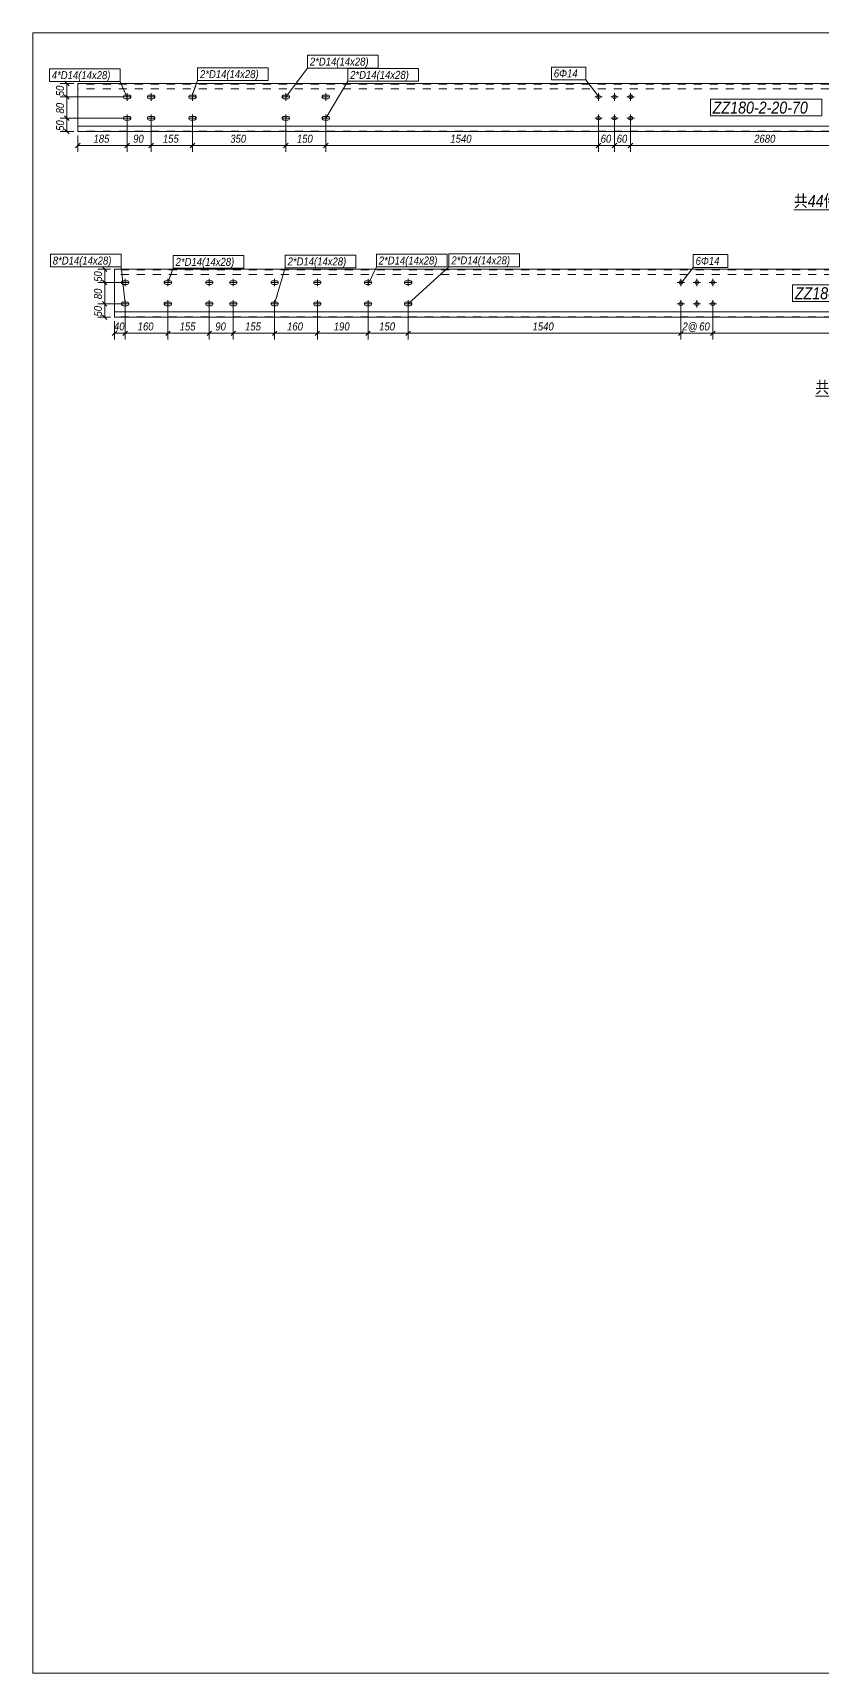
# Model space of a CAD drawing. Header units: millimetres. Extents: x 181 to 4047, y 165 to 2266.
# Drawn here: x 2317.3 to 2514.6, y 164.5 to 574.5 of the extents above; entities that cross this region are included whole.
import ezdxf

# ---------------------------------------------------------------- set-up
doc = ezdxf.new("R2010")
doc.units = ezdxf.units.MM
doc.linetypes.add('XKITLINE00', pattern=[0])
doc.linetypes.add('XKITLINE02', pattern=[4, 2, -2])
for name, color, linetype, lineweight in [('Bolt', 7, 'Continuous', 0), ('BoltMark', 3, 'Continuous', 0), ('DrawingSheet', 5, 'Continuous', 0), ('OtherObjectType', 1, 'Continuous', 0), ('Part', 2, 'Continuous', 0), ('PartMark', 3, 'Continuous', 0), ('Z-DIMENSIONS', 1, 'Continuous', 0)]:
    doc.layers.add(name, color=color, linetype=linetype, lineweight=lineweight)
doc.styles.add('Arial Italic', font='ariali.ttf')

msp = doc.modelspace()

# ---------------------------------------------------------------- linework, layer by layer
at = {"layer": 'Bolt', "color": 3, "linetype": 'XKITLINE00', "lineweight": 0}
for p, q in [((2340.01, 558.67), (2339.97, 558.49)), ((2339.97, 558.49), (2339.97, 558.49)), ((2339.97, 558.49), (2340.01, 558.31)), ((2341.84, 558.49), (2339.97, 558.49)), ((2340.11, 558.82), (2340.01, 558.67)), ((2340.01, 558.31), (2340.11, 558.16)), ((2340.26, 558.92), (2340.11, 558.82)), ((2340.11, 558.16), (2340.26, 558.06)), ((2340.44, 558.95), (2340.26, 558.92)), ((2340.26, 558.06), (2340.44, 558.02)), ((2341.37, 558.95), (2340.44, 558.95)), ((2340.44, 558.02), (2341.37, 558.02)), ((2340.9, 559.42), (2340.9, 557.55)), ((2341.55, 558.92), (2341.37, 558.95)), ((2341.37, 558.02), (2341.55, 558.06)), ((2341.7, 558.82), (2341.55, 558.92)), ((2341.55, 558.06), (2341.7, 558.16)), ((2341.8, 558.67), (2341.7, 558.82)), ((2341.7, 558.16), (2341.8, 558.31)), ((2341.84, 558.49), (2341.8, 558.67)), ((2341.8, 558.31), (2341.84, 558.49)), ((2341.84, 558.49), (2341.84, 558.49)), ((2346.01, 558.67), (2345.97, 558.49)), ((2345.97, 558.49), (2345.97, 558.49)), ((2345.97, 558.49), (2346.01, 558.31)), ((2347.84, 558.49), (2345.97, 558.49)), ((2346.11, 558.82), (2346.01, 558.67)), ((2346.01, 558.31), (2346.11, 558.16)), ((2346.26, 558.92), (2346.11, 558.82)), ((2346.11, 558.16), (2346.26, 558.06)), ((2346.44, 558.95), (2346.26, 558.92)), ((2346.26, 558.06), (2346.44, 558.02)), ((2347.37, 558.95), (2346.44, 558.95)), ((2346.44, 558.02), (2347.37, 558.02)), ((2346.9, 559.42), (2346.9, 557.55)), ((2347.55, 558.92), (2347.37, 558.95)), ((2347.37, 558.02), (2347.55, 558.06)), ((2347.7, 558.82), (2347.55, 558.92)), ((2347.55, 558.06), (2347.7, 558.16)), ((2347.8, 558.67), (2347.7, 558.82)), ((2347.7, 558.16), (2347.8, 558.31)), ((2347.84, 558.49), (2347.8, 558.67)), ((2347.8, 558.31), (2347.84, 558.49)), ((2347.84, 558.49), (2347.84, 558.49)), ((2356.34, 558.67), (2356.3, 558.49)), ((2356.3, 558.49), (2356.3, 558.49)), ((2356.3, 558.49), (2356.34, 558.31)), ((2356.3, 558.49), (2358.17, 558.49)), ((2356.44, 558.82), (2356.34, 558.67)), ((2356.34, 558.31), (2356.44, 558.16)), ((2356.59, 558.92), (2356.44, 558.82)), ((2356.44, 558.16), (2356.59, 558.06)), ((2356.77, 558.95), (2356.59, 558.92)), ((2356.59, 558.06), (2356.77, 558.02)), ((2357.7, 558.95), (2356.77, 558.95)), ((2356.77, 558.02), (2357.7, 558.02)), ((2357.24, 557.55), (2357.24, 559.42)), ((2357.88, 558.92), (2357.7, 558.95)), ((2357.7, 558.02), (2357.88, 558.06)), ((2358.03, 558.82), (2357.88, 558.92)), ((2357.88, 558.06), (2358.03, 558.16)), ((2358.13, 558.67), (2358.03, 558.82)), ((2358.03, 558.16), (2358.13, 558.31)), ((2358.17, 558.49), (2358.13, 558.67)), ((2358.13, 558.31), (2358.17, 558.49)), ((2358.17, 558.49), (2358.17, 558.49)), ((2379.67, 558.67), (2379.64, 558.49)), ((2379.64, 558.49), (2379.64, 558.49)), ((2379.64, 558.49), (2379.67, 558.31)), ((2379.64, 558.49), (2381.5, 558.49)), ((2379.77, 558.82), (2379.67, 558.67)), ((2379.67, 558.31), (2379.77, 558.16)), ((2379.92, 558.92), (2379.77, 558.82)), ((2379.77, 558.16), (2379.92, 558.06)), ((2380.1, 558.95), (2379.92, 558.92)), ((2379.92, 558.06), (2380.1, 558.02)), ((2381.04, 558.95), (2380.1, 558.95)), ((2380.1, 558.02), (2381.04, 558.02)), ((2380.57, 557.55), (2380.57, 559.42)), ((2381.21, 558.92), (2381.04, 558.95)), ((2381.04, 558.02), (2381.21, 558.06)), ((2381.37, 558.82), (2381.21, 558.92)), ((2381.21, 558.06), (2381.37, 558.16)), ((2381.47, 558.67), (2381.37, 558.82)), ((2381.37, 558.16), (2381.47, 558.31)), ((2381.5, 558.49), (2381.47, 558.67)), ((2381.47, 558.31), (2381.5, 558.49)), ((2381.5, 558.49), (2381.5, 558.49)), ((2389.67, 558.67), (2389.64, 558.49)), ((2389.64, 558.49), (2389.64, 558.49)), ((2389.64, 558.49), (2389.67, 558.31)), ((2389.64, 558.49), (2391.5, 558.49)), ((2389.77, 558.82), (2389.67, 558.67)), ((2389.67, 558.31), (2389.77, 558.16)), ((2389.92, 558.92), (2389.77, 558.82)), ((2389.77, 558.16), (2389.92, 558.06)), ((2390.1, 558.95), (2389.92, 558.92)), ((2389.92, 558.06), (2390.1, 558.02)), ((2391.04, 558.95), (2390.1, 558.95)), ((2390.1, 558.02), (2391.04, 558.02)), ((2390.57, 557.55), (2390.57, 559.42)), ((2391.21, 558.92), (2391.04, 558.95)), ((2391.04, 558.02), (2391.21, 558.06)), ((2391.37, 558.82), (2391.21, 558.92)), ((2391.21, 558.06), (2391.37, 558.16)), ((2391.47, 558.67), (2391.37, 558.82)), ((2391.37, 558.16), (2391.47, 558.31)), ((2391.5, 558.49), (2391.47, 558.67)), ((2391.47, 558.31), (2391.5, 558.49)), ((2391.5, 558.49), (2391.5, 558.49)), ((2459.63, 558.49), (2457.77, 558.49)), ((2458.7, 557.55), (2458.7, 559.42)), ((2463.63, 558.49), (2461.77, 558.49)), ((2462.7, 557.55), (2462.7, 559.42)), ((2467.63, 558.49), (2465.77, 558.49)), ((2466.7, 557.55), (2466.7, 559.42)), ((2340.26, 553.58), (2340.11, 553.48)), ((2340.44, 553.62), (2340.26, 553.58)), ((2341.37, 553.62), (2340.44, 553.62)), ((2340.9, 554.09), (2340.9, 552.22)), ((2341.55, 553.58), (2341.37, 553.62)), ((2341.7, 553.48), (2341.55, 553.58)), ((2346.26, 553.58), (2346.11, 553.48)), ((2346.44, 553.62), (2346.26, 553.58)), ((2347.37, 553.62), (2346.44, 553.62)), ((2346.9, 554.09), (2346.9, 552.22)), ((2347.55, 553.58), (2347.37, 553.62)), ((2347.7, 553.48), (2347.55, 553.58)), ((2356.59, 553.58), (2356.44, 553.48)), ((2356.77, 553.62), (2356.59, 553.58)), ((2357.7, 553.62), (2356.77, 553.62)), ((2357.24, 552.22), (2357.24, 554.09)), ((2357.88, 553.58), (2357.7, 553.62)), ((2358.03, 553.48), (2357.88, 553.58)), ((2379.92, 553.58), (2379.77, 553.48)), ((2380.1, 553.62), (2379.92, 553.58)), ((2381.04, 553.62), (2380.1, 553.62)), ((2380.57, 552.22), (2380.57, 554.09)), ((2381.21, 553.58), (2381.04, 553.62)), ((2381.37, 553.48), (2381.21, 553.58)), ((2389.92, 553.58), (2389.77, 553.48)), ((2390.1, 553.62), (2389.92, 553.58)), ((2391.04, 553.62), (2390.1, 553.62)), ((2390.57, 554.09), (2390.57, 552.22)), ((2391.21, 553.58), (2391.04, 553.62)), ((2391.37, 553.48), (2391.21, 553.58)), ((2458.7, 552.22), (2458.7, 554.09)), ((2462.7, 552.22), (2462.7, 554.09)), ((2466.7, 552.22), (2466.7, 554.09)), ((2340.01, 553.33), (2339.97, 553.15)), ((2339.97, 553.15), (2339.97, 553.15)), ((2339.97, 553.15), (2340.01, 552.97)), ((2341.84, 553.15), (2339.97, 553.15)), ((2340.11, 553.48), (2340.01, 553.33)), ((2340.01, 552.97), (2340.11, 552.82)), ((2340.11, 552.82), (2340.26, 552.72)), ((2340.26, 552.72), (2340.44, 552.69)), ((2340.44, 552.69), (2341.37, 552.69)), ((2341.37, 552.69), (2341.55, 552.72)), ((2341.55, 552.72), (2341.7, 552.82)), ((2341.8, 553.33), (2341.7, 553.48)), ((2341.7, 552.82), (2341.8, 552.97)), ((2341.84, 553.15), (2341.8, 553.33)), ((2341.8, 552.97), (2341.84, 553.15)), ((2341.84, 553.15), (2341.84, 553.15)), ((2346.01, 553.33), (2345.97, 553.15)), ((2345.97, 553.15), (2345.97, 553.15)), ((2345.97, 553.15), (2346.01, 552.97)), ((2347.84, 553.15), (2345.97, 553.15)), ((2346.11, 553.48), (2346.01, 553.33)), ((2346.01, 552.97), (2346.11, 552.82)), ((2346.11, 552.82), (2346.26, 552.72)), ((2346.26, 552.72), (2346.44, 552.69)), ((2346.44, 552.69), (2347.37, 552.69)), ((2347.37, 552.69), (2347.55, 552.72)), ((2347.55, 552.72), (2347.7, 552.82)), ((2347.8, 553.33), (2347.7, 553.48)), ((2347.7, 552.82), (2347.8, 552.97)), ((2347.84, 553.15), (2347.8, 553.33)), ((2347.8, 552.97), (2347.84, 553.15)), ((2347.84, 553.15), (2347.84, 553.15)), ((2356.34, 553.33), (2356.3, 553.15)), ((2356.3, 553.15), (2356.3, 553.15)), ((2356.3, 553.15), (2356.34, 552.97)), ((2356.3, 553.15), (2358.17, 553.15)), ((2356.44, 553.48), (2356.34, 553.33)), ((2356.34, 552.97), (2356.44, 552.82)), ((2356.44, 552.82), (2356.59, 552.72)), ((2356.59, 552.72), (2356.77, 552.69)), ((2356.77, 552.69), (2357.7, 552.69)), ((2357.7, 552.69), (2357.88, 552.72)), ((2357.88, 552.72), (2358.03, 552.82)), ((2358.13, 553.33), (2358.03, 553.48)), ((2358.03, 552.82), (2358.13, 552.97)), ((2358.17, 553.15), (2358.13, 553.33)), ((2358.13, 552.97), (2358.17, 553.15)), ((2358.17, 553.15), (2358.17, 553.15)), ((2379.67, 553.33), (2379.64, 553.15)), ((2379.64, 553.15), (2379.64, 553.15)), ((2379.64, 553.15), (2379.67, 552.97)), ((2379.64, 553.15), (2381.5, 553.15)), ((2379.77, 553.48), (2379.67, 553.33)), ((2379.67, 552.97), (2379.77, 552.82)), ((2379.77, 552.82), (2379.92, 552.72)), ((2379.92, 552.72), (2380.1, 552.69)), ((2380.1, 552.69), (2381.04, 552.69)), ((2381.04, 552.69), (2381.21, 552.72)), ((2381.21, 552.72), (2381.37, 552.82)), ((2381.47, 553.33), (2381.37, 553.48)), ((2381.37, 552.82), (2381.47, 552.97)), ((2381.5, 553.15), (2381.47, 553.33)), ((2381.47, 552.97), (2381.5, 553.15)), ((2381.5, 553.15), (2381.5, 553.15)), ((2389.67, 553.33), (2389.64, 553.15)), ((2389.64, 553.15), (2389.64, 553.15)), ((2389.64, 553.15), (2389.67, 552.97)), ((2391.5, 553.15), (2389.64, 553.15)), ((2389.77, 553.48), (2389.67, 553.33)), ((2389.67, 552.97), (2389.77, 552.82)), ((2389.77, 552.82), (2389.92, 552.72)), ((2389.92, 552.72), (2390.1, 552.69)), ((2390.1, 552.69), (2391.04, 552.69)), ((2391.04, 552.69), (2391.21, 552.72)), ((2391.21, 552.72), (2391.37, 552.82)), ((2391.47, 553.33), (2391.37, 553.48)), ((2391.37, 552.82), (2391.47, 552.97)), ((2391.5, 553.15), (2391.47, 553.33)), ((2391.47, 552.97), (2391.5, 553.15)), ((2391.5, 553.15), (2391.5, 553.15)), ((2459.63, 553.15), (2457.77, 553.15)), ((2463.63, 553.15), (2461.77, 553.15)), ((2467.63, 553.15), (2465.77, 553.15)), ((2339.79, 512.51), (2339.64, 512.41)), ((2339.97, 512.55), (2339.79, 512.51)), ((2340.9, 512.55), (2339.97, 512.55)), ((2340.44, 513.02), (2340.44, 511.15)), ((2341.08, 512.51), (2340.9, 512.55)), ((2341.23, 512.41), (2341.08, 512.51)), ((2350.31, 512.41), (2350.46, 512.51)), ((2350.46, 512.51), (2350.64, 512.55)), ((2350.64, 512.55), (2351.57, 512.55)), ((2351.1, 511.15), (2351.1, 513.02)), ((2351.57, 512.55), (2351.75, 512.51)), ((2351.75, 512.51), (2351.9, 512.41)), ((2360.79, 512.51), (2360.64, 512.41)), ((2360.97, 512.55), (2360.79, 512.51)), ((2361.9, 512.55), (2360.97, 512.55)), ((2361.44, 513.02), (2361.44, 511.15)), ((2362.08, 512.51), (2361.9, 512.55)), ((2362.23, 512.41), (2362.08, 512.51)), ((2366.79, 512.51), (2366.64, 512.41)), ((2366.97, 512.55), (2366.79, 512.51)), ((2367.9, 512.55), (2366.97, 512.55)), ((2367.44, 513.02), (2367.44, 511.15)), ((2368.08, 512.51), (2367.9, 512.55)), ((2368.23, 512.41), (2368.08, 512.51)), ((2376.97, 512.41), (2377.12, 512.51)), ((2377.12, 512.51), (2377.3, 512.55)), ((2377.3, 512.55), (2378.24, 512.55)), ((2377.77, 511.15), (2377.77, 513.02)), ((2378.24, 512.55), (2378.41, 512.51)), ((2378.41, 512.51), (2378.57, 512.41)), ((2387.79, 512.51), (2387.64, 512.41)), ((2387.97, 512.55), (2387.79, 512.51)), ((2388.9, 512.55), (2387.97, 512.55)), ((2388.44, 513.02), (2388.44, 511.15)), ((2389.08, 512.51), (2388.9, 512.55)), ((2389.23, 512.41), (2389.08, 512.51)), ((2400.46, 512.51), (2400.31, 512.41)), ((2400.64, 512.55), (2400.46, 512.51)), ((2401.57, 512.55), (2400.64, 512.55)), ((2401.1, 511.15), (2401.1, 513.02)), ((2401.75, 512.51), (2401.57, 512.55)), ((2401.9, 512.41), (2401.75, 512.51)), ((2410.46, 512.51), (2410.31, 512.41)), ((2410.64, 512.55), (2410.46, 512.51)), ((2411.57, 512.55), (2410.64, 512.55)), ((2411.1, 511.15), (2411.1, 513.02)), ((2411.75, 512.51), (2411.57, 512.55)), ((2411.9, 512.41), (2411.75, 512.51)), ((2479.23, 511.15), (2479.23, 513.02)), ((2483.23, 511.15), (2483.23, 513.02)), ((2487.23, 511.15), (2487.23, 513.02)), ((2339.54, 512.26), (2339.5, 512.08)), ((2339.5, 512.08), (2339.5, 512.08)), ((2339.5, 512.08), (2339.54, 511.9)), ((2341.37, 512.08), (2339.5, 512.08)), ((2339.64, 512.41), (2339.54, 512.26)), ((2339.54, 511.9), (2339.64, 511.75)), ((2339.64, 511.75), (2339.79, 511.65)), ((2339.79, 511.65), (2339.97, 511.62)), ((2339.97, 511.62), (2340.9, 511.62)), ((2340.9, 511.62), (2341.08, 511.65)), ((2341.08, 511.65), (2341.23, 511.75)), ((2341.33, 512.26), (2341.23, 512.41)), ((2341.23, 511.75), (2341.33, 511.9)), ((2341.37, 512.08), (2341.33, 512.26)), ((2341.33, 511.9), (2341.37, 512.08)), ((2341.37, 512.08), (2341.37, 512.08)), ((2350.17, 512.08), (2350.2, 512.26)), ((2350.2, 511.9), (2350.17, 512.08)), ((2350.17, 512.08), (2350.17, 512.08)), ((2352.04, 512.08), (2350.17, 512.08)), ((2350.2, 512.26), (2350.31, 512.41)), ((2350.31, 511.75), (2350.2, 511.9)), ((2350.46, 511.65), (2350.31, 511.75)), ((2350.64, 511.62), (2350.46, 511.65)), ((2351.57, 511.62), (2350.64, 511.62)), ((2351.75, 511.65), (2351.57, 511.62)), ((2351.9, 511.75), (2351.75, 511.65)), ((2351.9, 512.41), (2352, 512.26)), ((2352, 511.9), (2351.9, 511.75)), ((2352, 512.26), (2352.04, 512.08)), ((2352.04, 512.08), (2352, 511.9)), ((2352.04, 512.08), (2352.04, 512.08)), ((2360.54, 512.26), (2360.5, 512.08)), ((2360.5, 512.08), (2360.5, 512.08)), ((2360.5, 512.08), (2360.54, 511.9)), ((2362.37, 512.08), (2360.5, 512.08)), ((2360.64, 512.41), (2360.54, 512.26)), ((2360.54, 511.9), (2360.64, 511.75)), ((2360.64, 511.75), (2360.79, 511.65)), ((2360.79, 511.65), (2360.97, 511.62)), ((2360.97, 511.62), (2361.9, 511.62)), ((2361.9, 511.62), (2362.08, 511.65)), ((2362.08, 511.65), (2362.23, 511.75)), ((2362.33, 512.26), (2362.23, 512.41)), ((2362.23, 511.75), (2362.33, 511.9)), ((2362.37, 512.08), (2362.33, 512.26)), ((2362.33, 511.9), (2362.37, 512.08)), ((2362.37, 512.08), (2362.37, 512.08)), ((2366.54, 512.26), (2366.5, 512.08)), ((2366.5, 512.08), (2366.5, 512.08)), ((2366.5, 512.08), (2366.54, 511.9)), ((2368.37, 512.08), (2366.5, 512.08)), ((2366.64, 512.41), (2366.54, 512.26)), ((2366.54, 511.9), (2366.64, 511.75)), ((2366.64, 511.75), (2366.79, 511.65)), ((2366.79, 511.65), (2366.97, 511.62)), ((2366.97, 511.62), (2367.9, 511.62)), ((2367.9, 511.62), (2368.08, 511.65)), ((2368.08, 511.65), (2368.23, 511.75)), ((2368.33, 512.26), (2368.23, 512.41)), ((2368.23, 511.75), (2368.33, 511.9)), ((2368.37, 512.08), (2368.33, 512.26)), ((2368.33, 511.9), (2368.37, 512.08)), ((2368.37, 512.08), (2368.37, 512.08)), ((2376.84, 512.08), (2376.87, 512.26)), ((2376.87, 511.9), (2376.84, 512.08)), ((2376.84, 512.08), (2376.84, 512.08)), ((2378.7, 512.08), (2376.84, 512.08)), ((2376.87, 512.26), (2376.97, 512.41)), ((2376.97, 511.75), (2376.87, 511.9)), ((2377.12, 511.65), (2376.97, 511.75)), ((2377.3, 511.62), (2377.12, 511.65)), ((2378.24, 511.62), (2377.3, 511.62)), ((2378.41, 511.65), (2378.24, 511.62)), ((2378.57, 511.75), (2378.41, 511.65)), ((2378.57, 512.41), (2378.67, 512.26)), ((2378.67, 511.9), (2378.57, 511.75)), ((2378.67, 512.26), (2378.7, 512.08)), ((2378.7, 512.08), (2378.67, 511.9)), ((2378.7, 512.08), (2378.7, 512.08)), ((2387.54, 512.26), (2387.5, 512.08)), ((2387.5, 512.08), (2387.5, 512.08)), ((2387.5, 512.08), (2387.54, 511.9)), ((2389.37, 512.08), (2387.5, 512.08)), ((2387.64, 512.41), (2387.54, 512.26)), ((2387.54, 511.9), (2387.64, 511.75)), ((2387.64, 511.75), (2387.79, 511.65)), ((2387.79, 511.65), (2387.97, 511.62)), ((2387.97, 511.62), (2388.9, 511.62)), ((2388.9, 511.62), (2389.08, 511.65)), ((2389.08, 511.65), (2389.23, 511.75)), ((2389.33, 512.26), (2389.23, 512.41)), ((2389.23, 511.75), (2389.33, 511.9)), ((2389.37, 512.08), (2389.33, 512.26)), ((2389.33, 511.9), (2389.37, 512.08)), ((2389.37, 512.08), (2389.37, 512.08)), ((2400.2, 512.26), (2400.17, 512.08)), ((2400.17, 512.08), (2400.17, 512.08)), ((2400.17, 512.08), (2400.2, 511.9)), ((2400.17, 512.08), (2402.04, 512.08)), ((2400.31, 512.41), (2400.2, 512.26)), ((2400.2, 511.9), (2400.31, 511.75)), ((2400.31, 511.75), (2400.46, 511.65)), ((2400.46, 511.65), (2400.64, 511.62)), ((2400.64, 511.62), (2401.57, 511.62)), ((2401.57, 511.62), (2401.75, 511.65)), ((2401.75, 511.65), (2401.9, 511.75)), ((2402, 512.26), (2401.9, 512.41)), ((2401.9, 511.75), (2402, 511.9)), ((2402.04, 512.08), (2402, 512.26)), ((2402, 511.9), (2402.04, 512.08)), ((2402.04, 512.08), (2402.04, 512.08)), ((2410.2, 512.26), (2410.17, 512.08)), ((2410.17, 512.08), (2410.17, 512.08)), ((2410.17, 512.08), (2410.2, 511.9)), ((2410.17, 512.08), (2412.04, 512.08)), ((2410.31, 512.41), (2410.2, 512.26)), ((2410.2, 511.9), (2410.31, 511.75)), ((2410.31, 511.75), (2410.46, 511.65)), ((2410.46, 511.65), (2410.64, 511.62)), ((2410.64, 511.62), (2411.57, 511.62)), ((2411.57, 511.62), (2411.75, 511.65)), ((2411.75, 511.65), (2411.9, 511.75)), ((2412, 512.26), (2411.9, 512.41)), ((2411.9, 511.75), (2412, 511.9)), ((2412.04, 512.08), (2412, 512.26)), ((2412, 511.9), (2412.04, 512.08)), ((2412.04, 512.08), (2412.04, 512.08)), ((2480.17, 512.08), (2478.3, 512.08)), ((2484.17, 512.08), (2482.3, 512.08)), ((2488.17, 512.08), (2486.3, 512.08)), ((2339.54, 506.93), (2339.5, 506.75)), ((2339.5, 506.75), (2339.5, 506.75)), ((2339.5, 506.75), (2339.54, 506.57)), ((2341.37, 506.75), (2339.5, 506.75)), ((2339.64, 507.08), (2339.54, 506.93)), ((2339.54, 506.57), (2339.64, 506.42)), ((2339.79, 507.18), (2339.64, 507.08)), ((2339.64, 506.42), (2339.79, 506.32)), ((2339.97, 507.22), (2339.79, 507.18)), ((2339.79, 506.32), (2339.97, 506.28)), ((2340.9, 507.22), (2339.97, 507.22)), ((2339.97, 506.28), (2340.9, 506.28)), ((2340.44, 507.68), (2340.44, 505.82)), ((2341.08, 507.18), (2340.9, 507.22)), ((2340.9, 506.28), (2341.08, 506.32)), ((2341.23, 507.08), (2341.08, 507.18)), ((2341.08, 506.32), (2341.23, 506.42)), ((2341.33, 506.93), (2341.23, 507.08)), ((2341.23, 506.42), (2341.33, 506.57)), ((2341.37, 506.75), (2341.33, 506.93)), ((2341.33, 506.57), (2341.37, 506.75)), ((2341.37, 506.75), (2341.37, 506.75)), ((2350.17, 506.75), (2350.2, 506.93)), ((2350.2, 506.57), (2350.17, 506.75)), ((2350.17, 506.75), (2350.17, 506.75)), ((2352.04, 506.75), (2350.17, 506.75)), ((2350.2, 506.93), (2350.31, 507.08)), ((2350.31, 506.42), (2350.2, 506.57)), ((2350.31, 507.08), (2350.46, 507.18)), ((2350.46, 506.32), (2350.31, 506.42)), ((2350.46, 507.18), (2350.64, 507.22)), ((2350.64, 506.28), (2350.46, 506.32)), ((2350.64, 507.22), (2351.57, 507.22)), ((2351.57, 506.28), (2350.64, 506.28)), ((2351.1, 505.82), (2351.1, 507.68)), ((2351.57, 507.22), (2351.75, 507.18)), ((2351.75, 506.32), (2351.57, 506.28)), ((2351.75, 507.18), (2351.9, 507.08)), ((2351.9, 506.42), (2351.75, 506.32)), ((2351.9, 507.08), (2352, 506.93)), ((2352, 506.57), (2351.9, 506.42)), ((2352, 506.93), (2352.04, 506.75)), ((2352.04, 506.75), (2352, 506.57)), ((2352.04, 506.75), (2352.04, 506.75)), ((2360.54, 506.93), (2360.5, 506.75)), ((2360.5, 506.75), (2360.5, 506.75)), ((2360.5, 506.75), (2360.54, 506.57)), ((2362.37, 506.75), (2360.5, 506.75)), ((2360.64, 507.08), (2360.54, 506.93)), ((2360.54, 506.57), (2360.64, 506.42)), ((2360.79, 507.18), (2360.64, 507.08)), ((2360.64, 506.42), (2360.79, 506.32)), ((2360.97, 507.22), (2360.79, 507.18)), ((2360.79, 506.32), (2360.97, 506.28)), ((2361.9, 507.22), (2360.97, 507.22)), ((2360.97, 506.28), (2361.9, 506.28)), ((2361.44, 507.68), (2361.44, 505.82)), ((2362.08, 507.18), (2361.9, 507.22)), ((2361.9, 506.28), (2362.08, 506.32)), ((2362.23, 507.08), (2362.08, 507.18)), ((2362.08, 506.32), (2362.23, 506.42)), ((2362.33, 506.93), (2362.23, 507.08)), ((2362.23, 506.42), (2362.33, 506.57)), ((2362.37, 506.75), (2362.33, 506.93)), ((2362.33, 506.57), (2362.37, 506.75)), ((2362.37, 506.75), (2362.37, 506.75)), ((2366.54, 506.93), (2366.5, 506.75)), ((2366.5, 506.75), (2366.5, 506.75)), ((2366.5, 506.75), (2366.54, 506.57)), ((2368.37, 506.75), (2366.5, 506.75)), ((2366.64, 507.08), (2366.54, 506.93)), ((2366.54, 506.57), (2366.64, 506.42)), ((2366.79, 507.18), (2366.64, 507.08)), ((2366.64, 506.42), (2366.79, 506.32)), ((2366.97, 507.22), (2366.79, 507.18)), ((2366.79, 506.32), (2366.97, 506.28)), ((2367.9, 507.22), (2366.97, 507.22)), ((2366.97, 506.28), (2367.9, 506.28)), ((2367.44, 507.68), (2367.44, 505.82)), ((2368.08, 507.18), (2367.9, 507.22)), ((2367.9, 506.28), (2368.08, 506.32)), ((2368.23, 507.08), (2368.08, 507.18)), ((2368.08, 506.32), (2368.23, 506.42)), ((2368.33, 506.93), (2368.23, 507.08)), ((2368.23, 506.42), (2368.33, 506.57)), ((2368.37, 506.75), (2368.33, 506.93)), ((2368.33, 506.57), (2368.37, 506.75)), ((2368.37, 506.75), (2368.37, 506.75)), ((2376.84, 506.75), (2376.87, 506.93)), ((2376.87, 506.57), (2376.84, 506.75)), ((2376.84, 506.75), (2376.84, 506.75)), ((2378.7, 506.75), (2376.84, 506.75)), ((2376.87, 506.93), (2376.97, 507.08)), ((2376.97, 506.42), (2376.87, 506.57)), ((2376.97, 507.08), (2377.12, 507.18)), ((2377.12, 506.32), (2376.97, 506.42)), ((2377.12, 507.18), (2377.3, 507.22)), ((2377.3, 506.28), (2377.12, 506.32)), ((2377.3, 507.22), (2378.24, 507.22)), ((2378.24, 506.28), (2377.3, 506.28)), ((2377.77, 505.82), (2377.77, 507.68)), ((2378.24, 507.22), (2378.41, 507.18)), ((2378.41, 506.32), (2378.24, 506.28)), ((2378.41, 507.18), (2378.57, 507.08)), ((2378.57, 506.42), (2378.41, 506.32)), ((2378.57, 507.08), (2378.67, 506.93)), ((2378.67, 506.57), (2378.57, 506.42)), ((2378.67, 506.93), (2378.7, 506.75)), ((2378.7, 506.75), (2378.67, 506.57)), ((2378.7, 506.75), (2378.7, 506.75)), ((2387.54, 506.93), (2387.5, 506.75)), ((2387.5, 506.75), (2387.5, 506.75)), ((2387.5, 506.75), (2387.54, 506.57)), ((2389.37, 506.75), (2387.5, 506.75)), ((2387.64, 507.08), (2387.54, 506.93)), ((2387.54, 506.57), (2387.64, 506.42)), ((2387.79, 507.18), (2387.64, 507.08)), ((2387.64, 506.42), (2387.79, 506.32)), ((2387.97, 507.22), (2387.79, 507.18)), ((2387.79, 506.32), (2387.97, 506.28)), ((2388.9, 507.22), (2387.97, 507.22)), ((2387.97, 506.28), (2388.9, 506.28)), ((2388.44, 507.68), (2388.44, 505.82)), ((2389.08, 507.18), (2388.9, 507.22)), ((2388.9, 506.28), (2389.08, 506.32)), ((2389.23, 507.08), (2389.08, 507.18)), ((2389.08, 506.32), (2389.23, 506.42)), ((2389.33, 506.93), (2389.23, 507.08)), ((2389.23, 506.42), (2389.33, 506.57)), ((2389.37, 506.75), (2389.33, 506.93)), ((2389.33, 506.57), (2389.37, 506.75)), ((2389.37, 506.75), (2389.37, 506.75)), ((2400.2, 506.93), (2400.17, 506.75)), ((2400.17, 506.75), (2400.17, 506.75)), ((2400.17, 506.75), (2400.2, 506.57)), ((2400.17, 506.75), (2402.04, 506.75)), ((2400.31, 507.08), (2400.2, 506.93)), ((2400.2, 506.57), (2400.31, 506.42)), ((2400.46, 507.18), (2400.31, 507.08)), ((2400.31, 506.42), (2400.46, 506.32)), ((2400.64, 507.22), (2400.46, 507.18)), ((2400.46, 506.32), (2400.64, 506.28)), ((2401.57, 507.22), (2400.64, 507.22)), ((2400.64, 506.28), (2401.57, 506.28)), ((2401.1, 505.82), (2401.1, 507.68)), ((2401.75, 507.18), (2401.57, 507.22)), ((2401.57, 506.28), (2401.75, 506.32)), ((2401.9, 507.08), (2401.75, 507.18)), ((2401.75, 506.32), (2401.9, 506.42)), ((2402, 506.93), (2401.9, 507.08)), ((2401.9, 506.42), (2402, 506.57)), ((2402.04, 506.75), (2402, 506.93)), ((2402, 506.57), (2402.04, 506.75)), ((2402.04, 506.75), (2402.04, 506.75)), ((2410.2, 506.93), (2410.17, 506.75)), ((2410.17, 506.75), (2410.17, 506.75)), ((2410.17, 506.75), (2410.2, 506.57)), ((2412.04, 506.75), (2410.17, 506.75)), ((2410.31, 507.08), (2410.2, 506.93)), ((2410.2, 506.57), (2410.31, 506.42)), ((2410.46, 507.18), (2410.31, 507.08)), ((2410.31, 506.42), (2410.46, 506.32)), ((2410.64, 507.22), (2410.46, 507.18)), ((2410.46, 506.32), (2410.64, 506.28)), ((2411.57, 507.22), (2410.64, 507.22)), ((2410.64, 506.28), (2411.57, 506.28)), ((2411.1, 507.68), (2411.1, 505.82)), ((2411.75, 507.18), (2411.57, 507.22)), ((2411.57, 506.28), (2411.75, 506.32)), ((2411.9, 507.08), (2411.75, 507.18)), ((2411.75, 506.32), (2411.9, 506.42)), ((2412, 506.93), (2411.9, 507.08)), ((2411.9, 506.42), (2412, 506.57)), ((2412.04, 506.75), (2412, 506.93)), ((2412, 506.57), (2412.04, 506.75)), ((2412.04, 506.75), (2412.04, 506.75)), ((2480.17, 506.75), (2478.3, 506.75)), ((2479.23, 505.82), (2479.23, 507.68)), ((2484.17, 506.75), (2482.3, 506.75)), ((2483.23, 505.82), (2483.23, 507.68)), ((2488.17, 506.75), (2486.3, 506.75)), ((2487.23, 505.82), (2487.23, 507.68))]:
    msp.add_line(p, q, dxfattribs=at)
for centre in [(2458.7, 558.49), (2462.7, 558.49), (2466.7, 558.49), (2458.7, 553.15), (2462.7, 553.15), (2466.7, 553.15), (2479.23, 512.08), (2483.23, 512.08), (2487.23, 512.08), (2479.23, 506.75), (2483.23, 506.75), (2487.23, 506.75)]:
    msp.add_circle(centre, 0.467, dxfattribs=at)
at = {"layer": 'BoltMark', "color": 3, "linetype": 'XKITLINE00', "lineweight": 0}
for p, q in [((2385.97, 568.91), (2403.63, 568.91)), ((2385.97, 565.71), (2385.97, 568.91)), ((2403.63, 565.71), (2403.63, 568.91)), ((2446.91, 565.96), (2455.53, 565.96)), ((2446.91, 562.76), (2446.91, 565.96)), ((2455.53, 562.76), (2455.53, 565.96)), ((2321.48, 565.53), (2339.14, 565.53)), ((2321.48, 562.33), (2321.48, 565.53)), ((2321.48, 562.33), (2339.14, 562.33)), ((2339.14, 562.33), (2339.14, 565.53)), ((2340.85, 558.48), (2339.14, 562.33)), ((2357.19, 558.93), (2358.51, 562.58)), ((2358.51, 565.78), (2376.16, 565.78)), ((2358.51, 562.58), (2358.51, 565.78)), ((2358.51, 562.58), (2376.16, 562.58)), ((2376.16, 562.58), (2376.16, 565.78)), ((2380.62, 558.58), (2385.97, 565.71)), ((2385.97, 565.71), (2403.63, 565.71)), ((2390.57, 553.15), (2396.04, 562.4)), ((2396.04, 565.6), (2413.7, 565.6)), ((2396.04, 562.4), (2396.04, 565.6)), ((2396.04, 562.4), (2413.7, 562.4)), ((2413.7, 562.4), (2413.7, 565.6)), ((2446.91, 562.76), (2455.53, 562.76)), ((2458.76, 558.52), (2455.53, 562.76)), ((2339.84, 560.76), (2340.85, 558.48)), ((2358.04, 561.28), (2357.19, 558.93)), ((2382.12, 560.58), (2380.62, 558.58)), ((2457.25, 560.51), (2458.76, 558.52)), ((2391.84, 555.31), (2390.57, 553.15)), ((2321.73, 519.18), (2339.39, 519.18)), ((2321.73, 515.98), (2321.73, 519.18)), ((2339.39, 515.98), (2339.39, 519.18)), ((2352.42, 518.86), (2370.08, 518.86)), ((2352.42, 515.66), (2352.42, 518.86)), ((2370.08, 515.66), (2370.08, 518.86)), ((2380.4, 518.96), (2398.05, 518.96)), ((2380.4, 515.76), (2380.4, 518.96)), ((2398.05, 515.76), (2398.05, 518.96)), ((2403.18, 519.2), (2420.83, 519.2)), ((2403.18, 516), (2403.18, 519.2)), ((2420.83, 516), (2420.83, 519.2)), ((2421.32, 519.23), (2438.98, 519.23)), ((2421.32, 516.03), (2421.32, 519.23)), ((2438.98, 516.03), (2438.98, 519.23)), ((2482.34, 519.09), (2490.97, 519.09)), ((2482.34, 515.89), (2482.34, 519.09)), ((2490.97, 515.89), (2490.97, 519.09)), ((2321.73, 515.98), (2339.39, 515.98)), ((2340.44, 506.75), (2339.39, 515.98)), ((2351.1, 512.08), (2352.42, 515.66)), ((2351.97, 514.43), (2351.1, 512.08)), ((2352.42, 515.66), (2370.08, 515.66)), ((2377.77, 506.75), (2380.4, 515.76)), ((2380.4, 515.76), (2398.05, 515.76)), ((2401.1, 511.69), (2403.18, 516)), ((2402.18, 513.94), (2401.1, 511.69)), ((2403.18, 516), (2420.83, 516)), ((2411.1, 506.75), (2421.32, 516.03)), ((2421.32, 516.03), (2438.98, 516.03)), ((2479.36, 511.92), (2482.34, 515.89)), ((2480.86, 513.92), (2479.36, 511.92)), ((2482.34, 515.89), (2490.97, 515.89)), ((2340.15, 509.23), (2340.44, 506.75)), ((2378.47, 509.15), (2377.77, 506.75)), ((2412.95, 508.43), (2411.1, 506.75))]:
    msp.add_line(p, q, dxfattribs=at)
at = {"layer": 'DrawingSheet', "color": 5, "linetype": 'XKITLINE00', "lineweight": 0}
for p, q in [((2901.35, 574.51), (2317.35, 574.51)), ((2317.35, 574.51), (2317.35, 164.51)), ((2317.35, 164.51), (2901.35, 164.51))]:
    msp.add_line(p, q, dxfattribs=at)
at = {"layer": 'OtherObjectType', "color": 6, "linetype": 'XKITLINE00', "lineweight": 0}
for p, q in [((2507.48, 530.25), (2544.82, 530.25)), ((2512.85, 483.7), (2554.64, 483.7))]:
    msp.add_line(p, q, dxfattribs=at)
at = {"layer": 'Part', "color": 2, "linetype": 'XKITLINE00', "lineweight": 0}
for p, q in [((2328.57, 549.82), (2328.57, 561.82)), ((2328.57, 561.82), (2424.8, 561.82)), ((2424.9, 561.82), (2500.5, 561.82)), ((2500.6, 561.82), (2576.2, 561.82)), ((2424.8, 551.15), (2328.57, 551.15)), ((2328.57, 549.82), (2424.8, 549.82)), ((2500.5, 551.15), (2424.9, 551.15)), ((2424.9, 549.82), (2500.5, 549.82)), ((2576.2, 551.15), (2500.6, 551.15)), ((2500.6, 549.82), (2576.2, 549.82)), ((2337.77, 503.42), (2337.77, 515.42)), ((2337.77, 515.42), (2445.33, 515.42)), ((2445.43, 515.42), (2521.03, 515.42)), ((2445.33, 504.75), (2337.77, 504.75)), ((2521.03, 504.75), (2445.43, 504.75)), ((2445.33, 503.42), (2337.77, 503.42)), ((2521.03, 503.42), (2445.43, 503.42))]:
    msp.add_line(p, q, dxfattribs=at)
at = {"layer": 'Part', "color": 7, "linetype": 'XKITLINE02', "lineweight": 0}
for p, q in [((2424.8, 561.69), (2328.57, 561.69)), ((2424.8, 560.49), (2328.57, 560.49)), ((2500.5, 561.69), (2424.9, 561.69)), ((2500.5, 560.49), (2424.9, 560.49)), ((2576.2, 561.69), (2500.6, 561.69)), ((2576.2, 560.49), (2500.6, 560.49)), ((2424.8, 549.95), (2328.57, 549.95)), ((2500.5, 549.95), (2424.9, 549.95)), ((2576.2, 549.95), (2500.6, 549.95)), ((2445.33, 515.28), (2337.77, 515.28)), ((2445.33, 514.08), (2337.77, 514.08)), ((2521.03, 515.28), (2445.43, 515.28)), ((2521.03, 514.08), (2445.43, 514.08)), ((2445.33, 503.55), (2337.77, 503.55)), ((2521.03, 503.55), (2445.43, 503.55))]:
    msp.add_line(p, q, dxfattribs=at)
at = {"layer": 'PartMark', "color": 1, "linetype": 'XKITLINE00', "lineweight": 0}
for p, q in [((2486.62, 557.92), (2514.5, 557.92)), ((2486.62, 553.72), (2486.62, 557.92)), ((2514.5, 553.72), (2514.5, 557.92)), ((2486.62, 553.72), (2514.5, 553.72)), ((2507.14, 511.52), (2535.02, 511.52)), ((2507.14, 507.32), (2507.14, 511.52)), ((2507.14, 507.32), (2535.02, 507.32))]:
    msp.add_line(p, q, dxfattribs=at)
at = {"layer": 'Z-DIMENSIONS', "color": 4, "linetype": 'XKITLINE00', "lineweight": 0}
for p, q in [((2327.57, 561.82), (2324.16, 561.82)), ((2325.29, 562.39), (2326.42, 561.25)), ((2325.86, 558.49), (2325.86, 561.82)), ((2339.9, 558.49), (2324.16, 558.49)), ((2339.9, 558.49), (2324.16, 558.49)), ((2325.29, 559.05), (2326.42, 557.92)), ((2325.29, 559.05), (2326.42, 557.92)), ((2325.86, 553.15), (2325.86, 558.49)), ((2325.29, 553.72), (2326.42, 552.59)), ((2325.29, 553.72), (2326.42, 552.59)), ((2339.9, 553.15), (2324.16, 553.15)), ((2339.9, 553.15), (2324.16, 553.15)), ((2327.57, 549.82), (2324.16, 549.82)), ((2325.29, 550.39), (2326.42, 549.25)), ((2325.86, 549.82), (2325.86, 553.15)), ((2340.9, 552.15), (2340.9, 544.74)), ((2340.9, 552.15), (2340.9, 544.74)), ((2346.9, 552.15), (2346.9, 544.74)), ((2346.9, 552.15), (2346.9, 544.74)), ((2357.24, 552.15), (2357.24, 544.74)), ((2357.24, 552.15), (2357.24, 544.74)), ((2380.57, 552.15), (2380.57, 544.74)), ((2380.57, 552.15), (2380.57, 544.74)), ((2390.57, 552.15), (2390.57, 544.74)), ((2390.57, 552.15), (2390.57, 544.74)), ((2458.7, 552.15), (2458.7, 544.74)), ((2458.7, 552.15), (2458.7, 544.74)), ((2462.7, 552.15), (2462.7, 544.74)), ((2462.7, 552.15), (2462.7, 544.74)), ((2466.7, 552.15), (2466.7, 544.74)), ((2466.7, 552.15), (2466.7, 544.74)), ((2329.14, 546.91), (2328, 545.78)), ((2328.57, 548.82), (2328.57, 544.74)), ((2328.57, 546.34), (2340.9, 546.34)), ((2341.47, 546.91), (2340.34, 545.78)), ((2341.47, 546.91), (2340.34, 545.78)), ((2340.9, 546.34), (2346.9, 546.34)), ((2347.47, 546.91), (2346.34, 545.78)), ((2347.47, 546.91), (2346.34, 545.78)), ((2346.9, 546.34), (2357.24, 546.34)), ((2357.8, 546.91), (2356.67, 545.78)), ((2357.8, 546.91), (2356.67, 545.78)), ((2357.24, 546.34), (2380.57, 546.34)), ((2381.14, 546.91), (2380, 545.78)), ((2381.14, 546.91), (2380, 545.78)), ((2380.57, 546.34), (2390.57, 546.34)), ((2391.14, 546.91), (2390, 545.78)), ((2391.14, 546.91), (2390, 545.78)), ((2390.57, 546.34), (2458.7, 546.34)), ((2459.27, 546.91), (2458.13, 545.78)), ((2459.27, 546.91), (2458.13, 545.78)), ((2458.7, 546.34), (2462.7, 546.34)), ((2463.27, 546.91), (2462.13, 545.78)), ((2463.27, 546.91), (2462.13, 545.78)), ((2462.7, 546.34), (2466.7, 546.34)), ((2467.27, 546.91), (2466.13, 545.78)), ((2467.27, 546.91), (2466.13, 545.78)), ((2466.7, 546.34), (2534.4, 546.34)), ((2336.77, 515.42), (2333.62, 515.42)), ((2334.75, 515.98), (2335.88, 514.85)), ((2334.75, 512.65), (2335.88, 511.52)), ((2334.75, 512.65), (2335.88, 511.52)), ((2335.32, 512.08), (2335.32, 515.42)), ((2339.44, 512.08), (2333.62, 512.08)), ((2339.44, 512.08), (2333.62, 512.08)), ((2335.32, 506.75), (2335.32, 512.08)), ((2339.44, 506.75), (2333.62, 506.75)), ((2339.44, 506.75), (2333.62, 506.75)), ((2334.75, 507.32), (2335.88, 506.18)), ((2334.75, 507.32), (2335.88, 506.18)), ((2335.32, 503.42), (2335.32, 506.75)), ((2340.44, 505.75), (2340.44, 497.82)), ((2340.44, 505.75), (2340.44, 497.82)), ((2351.1, 505.75), (2351.1, 497.82)), ((2351.1, 505.75), (2351.1, 497.82)), ((2361.44, 505.75), (2361.44, 497.82)), ((2361.44, 505.75), (2361.44, 497.82)), ((2367.44, 505.75), (2367.44, 497.82)), ((2367.44, 505.75), (2367.44, 497.82)), ((2377.77, 505.75), (2377.77, 497.82)), ((2377.77, 505.75), (2377.77, 497.82)), ((2388.44, 505.75), (2388.44, 497.82)), ((2388.44, 505.75), (2388.44, 497.82)), ((2401.1, 505.75), (2401.1, 497.82)), ((2401.1, 505.75), (2401.1, 497.82)), ((2411.1, 505.75), (2411.1, 497.82)), ((2411.1, 505.75), (2411.1, 497.82)), ((2479.23, 505.75), (2479.23, 497.82)), ((2479.23, 505.75), (2479.23, 497.82)), ((2487.23, 505.75), (2487.23, 499.42)), ((2487.23, 505.75), (2487.23, 497.82)), ((2336.77, 503.42), (2333.62, 503.42)), ((2334.75, 503.98), (2335.88, 502.85)), ((2337.77, 502.42), (2337.77, 497.82)), ((2338.33, 499.98), (2337.2, 498.85)), ((2337.77, 499.42), (2340.44, 499.42)), ((2341, 499.98), (2339.87, 498.85)), ((2341, 499.98), (2339.87, 498.85)), ((2340.44, 499.42), (2351.1, 499.42)), ((2351.67, 499.98), (2350.54, 498.85)), ((2351.67, 499.98), (2350.54, 498.85)), ((2351.1, 499.42), (2361.44, 499.42)), ((2362, 499.98), (2360.87, 498.85)), ((2362, 499.98), (2360.87, 498.85)), ((2361.44, 499.42), (2367.44, 499.42)), ((2368, 499.98), (2366.87, 498.85)), ((2368, 499.98), (2366.87, 498.85)), ((2367.44, 499.42), (2377.77, 499.42)), ((2378.33, 499.98), (2377.2, 498.85)), ((2378.33, 499.98), (2377.2, 498.85)), ((2377.77, 499.42), (2388.44, 499.42)), ((2389, 499.98), (2387.87, 498.85)), ((2389, 499.98), (2387.87, 498.85)), ((2388.44, 499.42), (2401.1, 499.42)), ((2401.67, 499.98), (2400.54, 498.85)), ((2401.67, 499.98), (2400.54, 498.85)), ((2401.1, 499.42), (2411.1, 499.42)), ((2411.67, 499.98), (2410.54, 498.85)), ((2411.67, 499.98), (2410.54, 498.85)), ((2411.1, 499.42), (2479.23, 499.42)), ((2479.8, 499.98), (2478.67, 498.85)), ((2479.8, 499.98), (2478.67, 498.85)), ((2479.23, 499.42), (2483.23, 499.42)), ((2483.23, 499.42), (2487.23, 499.42)), ((2487.8, 499.98), (2486.67, 498.85)), ((2487.8, 499.98), (2486.67, 498.85)), ((2487.23, 499.42), (2554.93, 499.42))]:
    msp.add_line(p, q, dxfattribs=at)
at = {"layer": 'Z-DIMENSIONS', "color": 3}
for p in [(2325.86, 561.82), (2325.86, 558.49), (2325.86, 558.49), (2325.86, 553.15), (2325.86, 553.15), (2325.86, 549.82), (2328.57, 546.34), (2340.9, 546.34), (2340.9, 546.34), (2346.9, 546.34), (2346.9, 546.34), (2357.24, 546.34), (2357.24, 546.34), (2380.57, 546.34), (2380.57, 546.34), (2390.57, 546.34), (2390.57, 546.34), (2458.7, 546.34), (2458.7, 546.34), (2462.7, 546.34), (2462.7, 546.34), (2466.7, 546.34), (2466.7, 546.34), (2335.32, 515.42), (2335.32, 512.08), (2335.32, 512.08), (2335.32, 506.75), (2335.32, 506.75), (2335.32, 503.42), (2337.77, 499.42), (2340.44, 499.42), (2340.44, 499.42), (2351.1, 499.42), (2351.1, 499.42), (2361.44, 499.42), (2361.44, 499.42), (2367.44, 499.42), (2367.44, 499.42), (2377.77, 499.42), (2377.77, 499.42), (2388.44, 499.42), (2388.44, 499.42), (2401.1, 499.42), (2401.1, 499.42), (2411.1, 499.42), (2411.1, 499.42), (2479.23, 499.42), (2479.23, 499.42), (2487.23, 499.42)]:
    msp.add_point(p, dxfattribs=at)
at = {"layer": 'Z-DIMENSIONS', "color": 4}
msp.add_point((2487.23, 499.42), dxfattribs=at)

# ---------------------------------------------------------------- texts
at = {"layer": 'BoltMark', "color": 7, "style": 'Arial Italic', "width": 0.85}
for s, p in [('2*D14(14x28)', (2386.57, 566.31)), ('4*D14(14x28)', (2322.08, 562.93)), ('2*D14(14x28)', (2359.11, 563.18)), ('2*D14(14x28)', (2396.64, 563)), ('6Φ14 ', (2447.51, 563.36)), ('8*D14(14x28)', (2322.33, 516.58)), ('2*D14(14x28)', (2353.02, 516.26)), ('2*D14(14x28)', (2381, 516.36)), ('2*D14(14x28)', (2403.78, 516.6)), ('2*D14(14x28)', (2421.92, 516.63)), ('6Φ14 ', (2482.94, 516.49))]:
    msp.add_text(s, height=2, dxfattribs=at).set_placement(p)
at = {"layer": 'OtherObjectType', "color": 6, "style": 'Arial Italic', "width": 0.85}
for s, p in [('共44件, 编号WLC-15', (2507.48, 531)), ('共1232件, 编号WLC-16', (2512.85, 484.45))]:
    msp.add_text(s, height=3, dxfattribs=at).set_placement(p)
at = {"layer": 'PartMark', "color": 7, "style": 'Arial Italic', "width": 0.85}
for p in [(2487.22, 554.32), (2507.74, 507.92)]:
    msp.add_text('ZZ180-2-20-70', height=3, dxfattribs=at).set_placement(p)
at = {"layer": 'Z-DIMENSIONS', "color": 3, "style": 'Arial Italic', "width": 0.85}
for s, p in [('50', (2325.16, 558.67)), ('80', (2325.16, 554.34)), ('50', (2325.16, 550)), ('50', (2334.62, 512.27)), ('80', (2334.62, 507.93)), ('50', (2334.62, 503.6))]:
    msp.add_text(s, height=2, rotation=90.0002, dxfattribs=at).set_placement(p)
for s, p in [('185', (2332.51, 547.04)), ('90', (2342.42, 547.04)), ('155', (2349.84, 547.04)), ('350', (2366.68, 547.04)), ('150', (2383.34, 547.04)), ('1540', (2421.67, 547.04)), ('60', (2459.22, 547.04)), ('60', (2463.22, 547.04)), ('2680', (2497.58, 547.04)), ('40', (2337.62, 500.12)), ('160', (2343.54, 500.12)), ('155', (2354.04, 500.12)), ('90', (2362.95, 500.12)), ('155', (2370.38, 500.12)), ('160', (2380.88, 500.12)), ('190', (2392.54, 500.12)), ('150', (2403.88, 500.12)), ('1540', (2442.2, 500.12)), ('2@', (2479.65, 500.12)), ('60', (2483.84, 500.12))]:
    msp.add_text(s, height=2, dxfattribs=at).set_placement(p)

doc.saveas('drawing.dxf')
